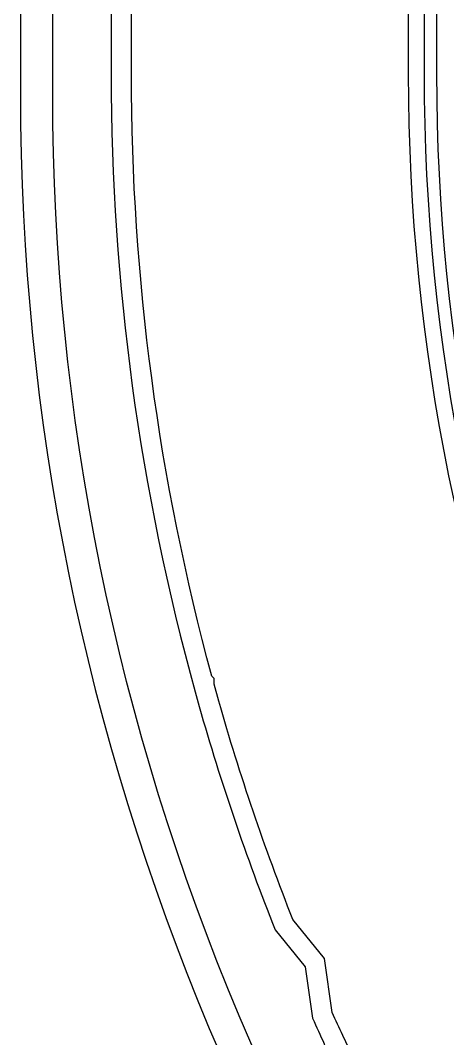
# Model space of a CAD drawing. Extents: x 726 to 4465, y 139 to 737.
# Drawn here: x 3897.15 to 3899.84, y 386.9 to 393.29 of the extents above; entities that cross this region are included whole.
import ezdxf

# ---------------------------------------------------------------- set-up
doc = ezdxf.new("R2010")
doc.units = 0
doc.layers.add('bak_bak_ttr1-bcq6716', color=11, linetype='Continuous')
doc.layers.add('bak_outline', color=11, linetype='Continuous')

msp = doc.modelspace()

# ---------------------------------------------------------------- linework, layer by layer
at = {"layer": 'bak_bak_ttr1-bcq6716'}
msp.add_lwpolyline([(3897.3549, 342.0197), (3897.3549, 363.5511, -0.202307), (3901.8566, 374.2211, 0.202316), (3902.3714, 375.4413), (3902.3714, 380.9412, 0.202311), (3901.8566, 382.1614, -0.202307), (3897.3549, 392.8314), (3897.3549, 423.8397, -0.414216), (3898.1515, 424.6363), (3909.7514, 424.6363, -0.414216), (3910.5479, 423.8397), (3910.5479, 393.2462, 0.196007), (3911.3186, 391.3562, -0.196002), (3915.5644, 380.9414), (3915.5644, 375.4411, -0.196002), (3911.3186, 365.0263, 0.196006), (3910.5479, 363.1363), (3910.5479, 342.0197, -0.414217), (3909.7514, 341.2232), (3898.1515, 341.2232, -0.414217)], format="xyb", close=True, dxfattribs=at)
for points in [[(3897.7222, 423.9409), (3897.7222, 392.9556, 0.067698), (3898.2503, 389.075), (3898.2757, 388.9833, 0.025521), (3898.7532, 387.5802), (3898.9419, 387.3481), (3898.9882, 387.025, 0.00303), (3899.0608, 386.8655, -0.00867), (3899.0618, 386.8624), (3899.0682, 386.8457), (3899.071, 386.8419), (3899.0801, 386.8231), (3899.0801, 386.8228), (3899.2122, 386.5467, 0.004328), (3899.3247, 386.3224, 0.004328), (3899.4413, 386.1002), (3899.4512, 386.0814, 0.028214), (3900.3067, 384.6841, 0.035818), (3901.6094, 383.0641), (3902.1324, 382.5889)], [(3902.6338, 374.4642, 0.177286), (3902.8081, 374.8751), (3902.8203, 375.1187, 0.051071), (3902.8662, 375.5643), (3902.8662, 381.0654, 0.185071), (3902.3029, 382.5348), (3902.2353, 382.6674), (3901.6991, 383.1548, -0.010364), (3901.3021, 383.6003, -0.004351), (3901.1413, 383.7918, -0.016341), (3900.5665, 384.5368), (3900.5652, 384.5388, -0.037538), (3899.438, 386.3806, -0.004321), (3899.3267, 386.6026), (3899.1771, 386.917, -0.002759), (3899.1116, 387.0608), (3899.0631, 387.4009), (3898.8645, 387.6455, -0.025177), (3898.3984, 389.0179), (3898.3689, 389.124), (3898.3689, 389.1601), (3898.3554, 389.1733, -0.066536), (3897.8497, 392.9556), (3897.8497, 423.8881, -0.198899)], [(3899.7672, 421.2611), (3899.7672, 392.9557, 0.202315), (3903.54, 384.0132, -0.20226), (3904.7837, 381.0656), (3904.7837, 375.5653, -0.202314), (3903.5397, 372.6172, 0.021457), (3902.8055, 371.8376, 0.024959), (3902.4248, 371.3472, -0.0052), (3902.2669, 371.1268, 0.007644), (3902.0376, 370.8031, -0.01494), (3901.8073, 370.4871, 0.024055), (3901.4688, 369.9669, 0.003753), (3901.3759, 369.805, 0.129026), (3899.7672, 363.675), (3899.7672, 345.7658, -0.070941), (3899.7603, 345.7178), (3899.6374, 345.2987, 0.081102), (3899.615, 345.1615), (3899.615, 342.5557, -0.198919), (3899.4322, 342.1142), (3899.2797, 341.9618, 0.225036), (3899.2265, 341.8142, -0.458544), (3899.0506, 341.61)], [(3899.0734, 341.9642, 0.231708), (3899.226, 342.0158), (3899.3783, 342.1681, 0.198919), (3899.5388, 342.5557), (3899.5388, 345.1615, -0.080752), (3899.565, 345.3223), (3899.6872, 345.7391, 0.070961), (3899.691, 345.7658), (3899.691, 363.675, -0.13283), (3901.4031, 370.0054, -0.024133), (3901.7467, 370.5333, 0.014975), (3901.9749, 370.8464, -0.007646), (3902.2056, 371.172, 0.005203), (3902.3626, 371.3913, -0.024959), (3902.748, 371.8876, -0.021454), (3903.4866, 372.6718, 0.20231), (3904.7075, 375.5653), (3904.7075, 381.0656, 0.202283), (3903.4866, 383.9588, -0.202308), (3899.691, 392.9557), (3899.691, 421.2611, 0.055802)], [(3899.5891, 421.1651), (3899.5891, 392.9556, 0.202307), (3903.4155, 383.8859, -0.202284), (3904.6056, 381.0656), (3904.6056, 375.5653, -0.202321), (3903.4154, 372.7446)]]:
    msp.add_lwpolyline(points, format="xyb", dxfattribs=at)
at = {"layer": 'bak_outline'}
msp.add_lwpolyline([(3909.7514, 424.8397), (3898.1515, 424.8397, 0.414215), (3897.1515, 423.8397), (3897.1515, 392.8317, 0.202312), (3901.7146, 382.0156, -0.202309), (3902.168, 380.9412), (3902.168, 375.4413, -0.202309), (3901.7146, 374.3669, 0.202312), (3897.1515, 363.5508), (3897.1515, 342.0197, 0.414215), (3898.1515, 341.0197), (3909.7514, 341.0197, 0.414215), (3910.7514, 342.0197), (3910.7514, 363.1363, -0.196013), (3911.4641, 364.8841, 0.196007), (3915.7679, 375.4413), (3915.7679, 380.9412, 0.196007), (3911.4641, 391.4984, -0.196013), (3910.7514, 393.2462), (3910.7514, 423.8397, 0.414215)], format="xyb", close=True, dxfattribs=at)

doc.saveas('drawing.dxf')
